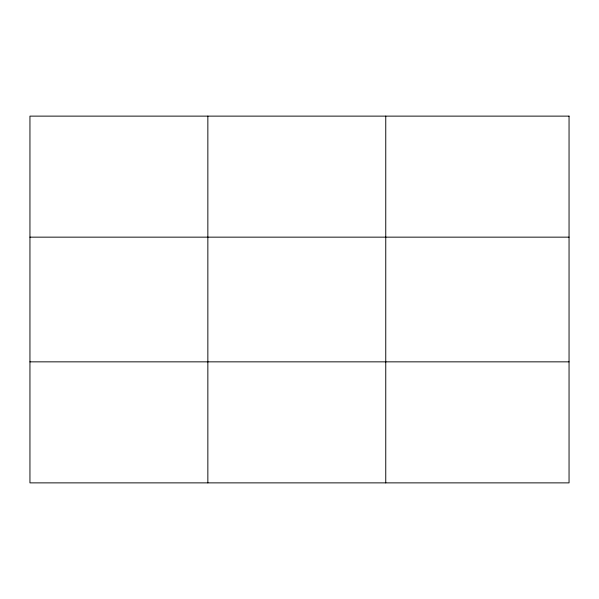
<?xml version="1.0" encoding="UTF-8"?>
<svg xmlns="http://www.w3.org/2000/svg" width="599" height="599" viewBox="0 0 599 599"><rect width="100%" height="100%" fill="white"/><g stroke="black" fill="none" stroke-linecap="round" stroke-linejoin="round"><path stroke-width="0.9" d="M207.853 116.124L207.853 482.876M385.756 116.124L385.756 482.876M29.95 237.152L569.05 237.152M29.95 361.848L569.05 361.848M569.05 116.124L569.05 482.876L29.95 482.876L29.95 116.124L569.05 116.124"/></g></svg>
